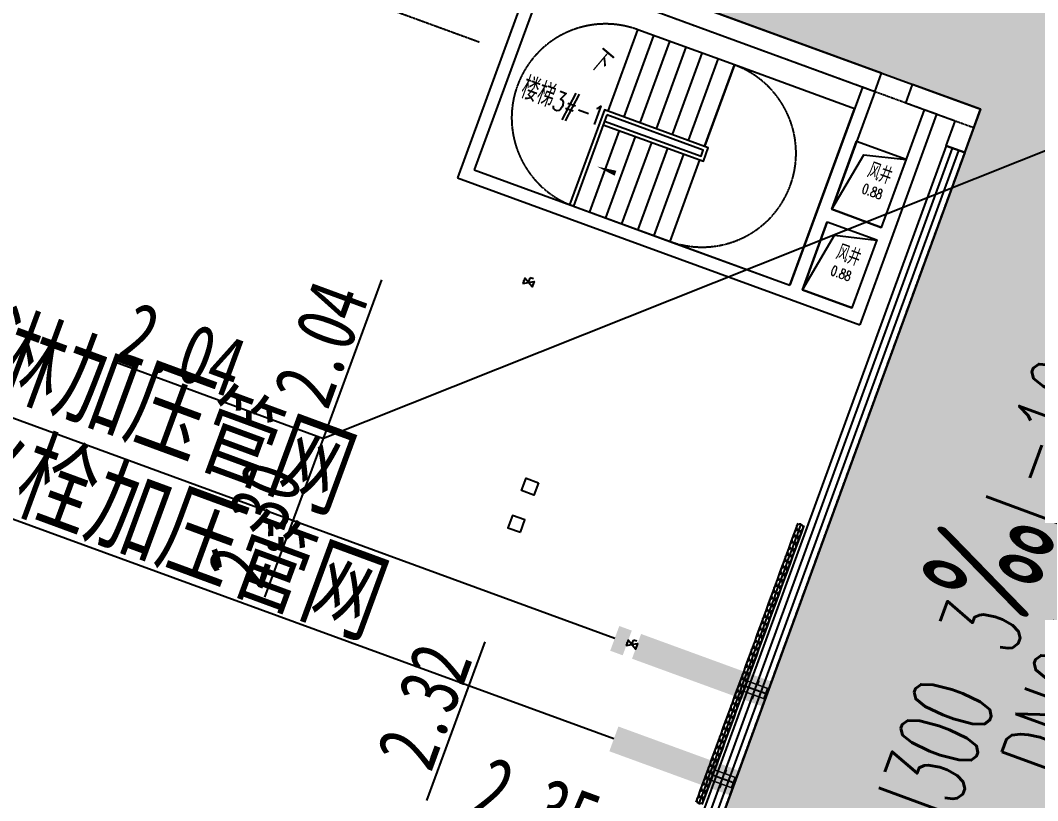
# Model space of a CAD drawing. Extents: x -111898 to 889894, y -2 to 1194865.
# Drawn here: x 662182 to 677620, y 804094 to 815935 of the extents above; entities that cross this region are included whole.
import ezdxf

# ---------------------------------------------------------------- set-up
doc = ezdxf.new("R2010")
doc.units = 0
doc.header["$LTSCALE"] = 10
doc.header["$MEASUREMENT"] = 0
doc.linetypes.add('10平面$0$DASH', pattern=[0.35, 0.25, -0.1])
doc.layers.get('Defpoints').update_dxf_attribs({"color": 210})
for name, color, linetype in [('0-WALL', 252, 'Continuous'), ('10平面$0$A-HRAIL', 173, 'Continuous'), ('EVALVE_喷淋', 7, 'Continuous'), ('FM_ZF喷淋', 6, 'Continuous'), ('FM_ZF消防', 1, 'Continuous'), ('TEXT_污水', 2, 'Continuous'), ('TEXT_给水', 3, 'Continuous'), ('TEXT_雨水', 4, 'Continuous'), ('WALL', 252, 'Continuous'), ('污水标高', 2, 'Continuous')]:
    doc.layers.add(name, color=color, linetype=linetype)
for name, color, linetype, lineweight in [('Gps-ZF喷淋', 6, 'TG_ZP', 60), ('GPS-ZF污水', 2, 'TG_W', 60), ('GPS-ZF消防', 1, 'TG_X', 60), ('GPS-ZF给水', 3, 'TG_J', 60)]:
    doc.layers.add(name, color=color, linetype=linetype, lineweight=lineweight)
doc.styles.add('-宋体', font='', dxfattribs={"width": 0.75})
doc.styles.add('10平面$0$A-AREA', font='SIMPLEX', dxfattribs={"bigfont": 'GBCBIG'})
doc.styles.add('10平面$0$A-STANDARD', font='SIMPLEX', dxfattribs={"bigfont": 'GBCBIG'})
doc.styles.add('_TWT_PIPEDN', font='SIMPLEX', dxfattribs={"width": 0.6, "height": 3, "bigfont": 'HZTXT'})
doc.styles.add('TG_LINETYPE', font='SIMPLEX', dxfattribs={"width": 0.8, "height": 3.5, "bigfont": 'HZTXT'})
doc.styles.get('-宋体').set_extended_font_data('SimSun')
doc.linetypes.add('TG_J', pattern='A,2,-0.3,["J",TG_LINETYPE,S=0.1,R=0,X=-0.23,Y=-0.15],0', length=2.3)
doc.linetypes.add('TG_W', pattern='A,2,-0.3,["W",TG_LINETYPE,S=0.1,R=0,X=-0.23,Y=-0.15],0', length=2.3)
doc.linetypes.add('TG_WX', pattern='A,3,-0.6,["WX",TG_LINETYPE,S=0.1,R=0,X=-0.52,Y=-0.15],0', length=3.6)
doc.linetypes.add('TG_X', pattern='A,5,-0.3,["X",TG_LINETYPE,S=0.1,R=0,X=-0.23,Y=-0.15],0', length=5.3)
doc.linetypes.add('TG_ZP', pattern='A,3,-0.6,["ZP",TG_LINETYPE,S=0.1,R=0,X=-0.52,Y=-0.15],0', length=3.6)

# ---------------------------------------------------------------- blocks, each defined once
blk = doc.blocks.new('10平面$0$99平面图例外参$0$$LinePat$圆环')
for points in [[(0, 150), (300, 150)], [(0, 0), (300, 0)], [(0, -150), (300, -150)]]:
    blk.add_lwpolyline(points)
at = {"color": 0}
blk.add_circle((150, 0), 150, dxfattribs=at)
blk = doc.blocks.new('$VALVE$00000553')
for p, q in [((-138, -69), (-138, 69)), ((-138, 0), (138, 0)), ((0, -6), (0, 6)), ((138, -69), (138, 69))]:
    blk.add_line(p, q)
at = {"const_width": 18.4}
for points in [[(0, 124), (0, 69), (0, 69)], [(-138, 69), (-138, 69), (0, 69)], [(138, 69), (138, 69), (0, 69)], [(0, -69), (-138, -69), (-138, -69)], [(0, -69), (138, -69), (138, -69)], [(0, -69), (0, -124), (0, -124)]]:
    blk.add_lwpolyline(points, dxfattribs=at)
blk = doc.blocks.new('$EVALVE$00000030')
for p in [(0, 0), (87, 124)]:
    blk.add_line(p, (0, 124))
blk.add_lwpolyline([(-125, -72), (125, 72), (125, -72), (-125, 72)], close=True)
for p in [(-125, 0), (125, 0)]:
    blk.add_point(p)

msp = doc.modelspace()

# ---------------------------------------------------------------- hatches: boundary and pattern name
at = {"layer": '0-WALL'}
h = msp.add_hatch(dxfattribs=at)
h.set_pattern_fill('草坪或沼泽', color=8, scale=400, angle=-0.200257)
h.set_pattern_definition([(359.79974, (-824318.4, 704905.5), (1605.5824, 1594.398), [240, -48, 64, -48, 240, -960]), (359.79974, (-824398.3, 704953.8), (1605.5824, 1594.398), [160, -120, 240, -120, 160, -800]), (359.79974, (-823836, 705591.9), (1605.5824, 1594.398), [200, -80, 200, -1120]), (359.79974, (-824634.9, 705914.7), (1605.5824, 1594.398), [80, -160, 80, -1280]), (89.79974, (-824474.9, 705914.1), (-1594.398, 1605.5824), [144, -1456]), (89.79974, (-823998.3, 704952.4), (-1594.398, 1605.5824), [160, -1440]), (89.79974, (-823596, 705591), (-1594.398, 1605.5824), [160, -1440]), (44.79974, (-823790.3, 704935.7), (5.5922, 1599.9902), [160, -2102.7417]), (134.79974, (-824206.3, 704937.2), (-1599.9902, 5.5922), [160, -2102.7417]), (63.23469, (-823838.3, 704943.9), (5.5922, 1599.99023), [160, -3417.7088]), (75.7635, (-823918.27, 704952.15), (5.59221, 1599.99023), [160, -6436.969]), (75.7635, (-823516.03, 705590.75), (5.59221, 1599.99023), [128, -6468.969]), (75.7635, (-824442.9, 705914), (5.59221, 1599.99023), [112, -6484.969]), (103.835987, (-824078.27, 704952.7), (5.59221, 1599.99023), [160, -6436.969]), (103.835987, (-823676.03, 705591.3), (5.59221, 1599.99023), [128, -6468.969]), (103.835987, (-824506.9, 705914.2), (5.59221, 1599.99023), [112, -6484.969]), (116.364795, (-824158.3, 704945), (5.5922, 1599.99023), [160, -3417.7069])])
edge = h.paths.add_edge_path()
edge.add_arc((650511.7, 756169.39), 10500.96, 256.529736, 339.513382)
edge.add_line((660348.51, 752494.17), (679697.02, 805450.72))
edge.add_arc((669857.31, 809118.83), 10501.18, 339.555259, 430.470113)
edge.add_line((673367.84, 819015.84), (665666.23, 821829.71))
edge.add_arc((664733, 818975.44), 3002.96, 71.894482, 159.906593)
edge.add_line((661912.83, 820007.11), (676753.33, 814584.98))
edge.add_line((676753.33, 814584.98), (651633.06, 745830.18))
edge.add_line((651633.06, 745830.18), (636792.24, 751252.41))
edge.add_line((636792.24, 751252.41), (636463.06, 750350.45))
edge.add_arc((637878, 749836.1), 1505.53, 160.023006, 253.015376)
edge.add_line((637438.21, 748396.24), (648065.6, 745957.3))
at = {"layer": 'GPS-ZF消防', "linetype": 'TG_WX'}
for points in [[(675211.19, 804665.7), (675023.24, 804734.08), (675023.29, 804734.2)], [(675211.19, 804665.7), (675023.33, 804734.32), (675023.29, 804734.2)]]:
    msp.add_hatch(color=256, dxfattribs=at).paths.add_polyline_path(points)

# ---------------------------------------------------------------- linework, layer by layer
at = {"layer": '0-WALL'}
msp.add_lwpolyline([(648065.6, 745957.3, 0.37878451), (660348.51, 752494.17), (679697.02, 805450.72, 0.41889802), (673367.84, 819015.84), (665666.23, 821829.71, 0.4040877), (661912.83, 820007.11), (676753.33, 814584.98), (651633.06, 745830.18), (636792.24, 751252.41), (636463.06, 750350.45, 0.42959447), (637438.21, 748396.24)], format="xyb", close=True, dxfattribs=at)
at = {"layer": 'Defpoints', "color": 7}
for points in [[(670044.39, 808918.06), (669975.75, 808730.2), (669787.9, 808798.84), (669856.53, 808986.69)], [(669769.85, 808166.64), (669838.48, 808354.5), (669650.63, 808423.13), (669582, 808235.28)]]:
    msp.add_lwpolyline(points, close=True, dxfattribs=at)
at = {"layer": 'Gps-ZF喷淋', "const_width": 400}
for points in [[(671202.55, 806556.16), (671392.19, 806486.88)], [(671533.3, 806435.32), (682503.42, 802427.28)]]:
    msp.add_lwpolyline(points, dxfattribs=at)
at = {"layer": 'GPS-ZF污水', "ltscale": 0.1, "const_width": 400}
for points in [[(664931.16, 820841.88), (680064.1, 815312.91)], [(676982.14, 805189.79), (680420.65, 814543.85)]]:
    msp.add_lwpolyline(points, dxfattribs=at)
at = {"layer": 'GPS-ZF消防', "linetype": 'TG_WX', "ltscale": 0.1, "const_width": 400}
for points in [[(675211.19, 804665.7), (684024.6, 828794.86)], [(671189.06, 805030.68), (674856.52, 803690.74)], [(674856.52, 803690.74), (675211.19, 804665.7)]]:
    msp.add_lwpolyline(points, dxfattribs=at)
at = {"layer": 'GPS-ZF给水', "ltscale": 0.1, "const_width": 400}
msp.add_lwpolyline([(651936.75, 743707.09), (679851.32, 820212.27)], dxfattribs=at)
at = {"layer": 'TEXT_给水', "color": 6}
msp.add_line((671202.55, 806556.16), (655831.79, 812172.03), dxfattribs=at)
at = {"layer": 'TEXT_给水', "color": 1}
msp.add_line((671189.06, 805030.68), (655818.3, 810646.55), dxfattribs=at)
at = {"layer": 'WALL', "color": 8, "linetype": '10平面$0$DASH'}
msp.add_line((519610.39, 870242.05), (669142.54, 815608.96), dxfattribs=at)
at = {"layer": 'WALL', "color": 8}
for p, q in [((669981.54, 816739.71), (668814.75, 813546.18)), ((670169.39, 816671.07), (669071.24, 813665.4)), ((675250.47, 815133.99), (671587.31, 816472.36)), ((675147.52, 814852.21), (671484.35, 816190.58)), ((671100.84, 814558.11), (671552.12, 815793.25)), ((673017.38, 815257.9), (671552.12, 815793.25)), ((671345.05, 814468.88), (671796.33, 815704.03)), ((671589.27, 814379.66), (672040.54, 815614.8)), ((671833.48, 814290.43), (672284.75, 815525.58)), ((672077.69, 814201.21), (672528.96, 815436.35)), ((672321.9, 814111.98), (672773.17, 815347.13)), ((672566.11, 814022.76), (673017.38, 815257.9)), ((673017.38, 815257.9), (672566.11, 814022.76)), ((674839.57, 814592.15), (673017.38, 815257.9)), ((674959.68, 814920.89), (674273.33, 813042.35)), ((675147.53, 814852.26), (674495.51, 813067.64)), ((675147.53, 814852.26), (674959.68, 814920.89)), ((676753.3, 814584.91), (675720.1, 814962.4)), ((676368.57, 814406.08), (675617.15, 814680.62)), ((673861.53, 811915.22), (674839.57, 814592.15)), ((675898.95, 814577.72), (675246.92, 812793.1)), ((676086.81, 814509.08), (675898.95, 814577.72)), ((676513.1, 813927.47), (676753.3, 814584.91)), ((676086.81, 814509.08), (675400.46, 812630.54)), ((676231.32, 814030.42), (676368.57, 814406.08)), ((671269.56, 814262.24), (670818.28, 813027.1)), ((671513.77, 814173.02), (671062.5, 812937.88)), ((671757.98, 814083.79), (671306.71, 812848.65)), ((676231.32, 814030.42), (669649.27, 796015.18)), ((676325.25, 813996.11), (669743.19, 795980.86)), ((676419.17, 813961.79), (669837.12, 795946.55)), ((676513.1, 813927.47), (669931.05, 795912.23)), ((672002.19, 813994.57), (671550.92, 812759.43)), ((672246.4, 813905.34), (671795.13, 812670.2)), ((676513.1, 813927.47), (676231.32, 814030.42)), ((676231.32, 814030.42), (676513.1, 813927.47)), ((672490.61, 813816.12), (672039.34, 812580.98)), ((672490.61, 813816.12), (672039.34, 812580.98)), ((669071.24, 813665.4), (673861.53, 811915.22)), ((668814.75, 813546.18), (673886.82, 811693.05)), ((670574.07, 813116.32), (670517.72, 813136.92)), ((670574.07, 813116.32), (672039.34, 812580.98)), ((674273.33, 813042.35), (673861.53, 811915.22)), ((674495.51, 813067.64), (675246.92, 812793.1)), ((674426.87, 812879.79), (674049.38, 811846.59)), ((674426.87, 812879.79), (675178.29, 812605.25)), ((672039.34, 812580.98), (673861.53, 811915.22)), ((675178.29, 812605.25), (674800.8, 811572.05)), ((675400.46, 812630.54), (674920.02, 811315.56)), ((674049.38, 811846.59), (674800.8, 811572.05)), ((673886.82, 811693.05), (674920.02, 811315.56))]:
    msp.add_line(p, q, dxfattribs=at)
at = {"layer": 'WALL', "color": 8, "linetype": '10平面$0$DASH', "ltscale": 2}
msp.add_lwpolyline([(652181.85, 803280.74), (670215.88, 796691.82), (676650.3, 814302.99), (658616.27, 820891.9)], close=True, dxfattribs=at)
at = {"layer": 'WALL', "color": 8}
msp.add_lwpolyline([(671194.08, 815192.11, 0, 0, 0), (673692.54, 814279.27, 0, 0, 0), (673186.36, 812893.85, 0, 0, 0), (670932.11, 813717.46, 0, 80, 0), (671213.89, 813614.51, 0, 0, 0)], format="xyseb", dxfattribs=at)
for points in [[(675147.52, 814852.21), (675250.47, 815133.99)], [(675617.15, 814680.62), (675720.1, 814962.4)], [(671026.29, 814351.12), (672546.97, 813795.53), (672622.46, 814002.17), (671044.49, 814578.7), (670517.72, 813136.92)], [(671080.25, 814501.75), (670574.07, 813116.32)], [(671046.88, 814407.48), (672511.2, 813872.47), (672545.52, 813966.4), (671081.19, 814501.41)]]:
    msp.add_lwpolyline(points, dxfattribs=at)
at = {"layer": 'WALL', "color": 8, "ltscale": 100}
for points in [[(674873, 814100.84), (675624.41, 813826.3), (675246.92, 812793.1), (674495.51, 813067.64)], [(674426.87, 812879.79), (675178.29, 812605.25), (674800.8, 811572.05), (674049.38, 811846.59)]]:
    msp.add_lwpolyline(points, close=True, dxfattribs=at)
for points in [[(674495.51, 813067.64), (674983.41, 813895.48), (675622.7, 813821.61)], [(674049.38, 811846.59), (674537.29, 812674.42), (675176.57, 812600.55)]]:
    msp.add_lwpolyline(points, dxfattribs=at)
at = {"layer": 'WALL', "color": 8, "linetype": '10平面$0$DASH'}
for centre, start, end in [((671063.09, 814454.79), 69.929866, 249.929866), ((672528.36, 813919.44), 249.929866, 69.929866)]:
    msp.add_arc(centre, 1425, start, end, dxfattribs=at)
at = {"layer": '污水标高', "color": 2}
for p, q in [((680627.33, 815106.12), (666780.4, 809590.69)), ((666780.4, 809590.69), (667666.53, 811999.09)), ((663633.52, 810746.81), (666780.4, 809590.69)), ((665894.27, 807182.29), (666780.4, 809590.69)), ((668349.4, 804093.51), (669235.53, 806501.91))]:
    msp.add_line(p, q, dxfattribs=at)

# ---------------------------------------------------------------- block references
at = {"layer": '10平面$0$A-HRAIL', "xscale": -0.3341019207554806, "yscale": 0.3333333333333334, "zscale": 0.3333333333333333, "rotation": 69.92971143459307}
for p in [(673992.32, 808193.62), (674026.71, 808287.76), (673957.92, 808099.47), (673889.13, 807911.18), (673923.52, 808005.33), (673820.33, 807722.9), (673854.73, 807817.04), (673785.94, 807628.75), (673717.15, 807440.47), (673751.54, 807534.61), (673648.35, 807252.18), (673682.75, 807346.32), (673613.96, 807158.03), (673545.16, 806969.75), (673579.56, 807063.89), (673476.37, 806781.46), (673510.77, 806875.6), (673441.97, 806687.31), (673373.18, 806499.03), (673407.58, 806593.17), (673338.78, 806404.88), (673269.99, 806216.6), (673304.39, 806310.74), (673201.2, 806028.31), (673235.6, 806122.45), (673166.8, 805934.16), (673098.01, 805745.88), (673132.41, 805840.02), (673029.22, 805557.59), (673063.61, 805651.73), (672994.82, 805463.45), (672926.03, 805275.16), (672960.42, 805369.3), (672857.24, 805086.87), (672891.63, 805181.01), (672822.84, 804992.73), (672754.05, 804804.44), (672788.44, 804898.58), (672719.65, 804710.3), (672650.86, 804522.01), (672685.25, 804616.15), (672582.06, 804333.72), (672616.46, 804427.86), (672547.67, 804239.58), (672513.27, 804145.43)]:
    msp.add_blockref('10平面$0$99平面图例外参$0$$LinePat$圆环', p, dxfattribs=at)
at = {"layer": 'EVALVE_喷淋', "xscale": 0.6, "yscale": 0.6, "zscale": 0.6, "rotation": 339.9297114657517}
for p in [(669893.75, 811958.28), (671462.74, 806461.1)]:
    msp.add_blockref('$EVALVE$00000030', p, dxfattribs=at)
at = {"layer": 'FM_ZF喷淋', "xscale": 1.2, "yscale": 1.2, "zscale": 1.2, "rotation": 339.9297114657517}
msp.add_blockref('$VALVE$00000553', (673343.09, 805774.1), dxfattribs=at)
at = {"layer": 'FM_ZF消防', "xscale": 1.2, "yscale": 1.2, "zscale": 1.2, "rotation": 339.9297115095397}
msp.add_blockref('$VALVE$00000553', (672849.79, 804423.92), dxfattribs=at)

# ---------------------------------------------------------------- texts
at = {"layer": 'TEXT_污水', "style": '_TWT_PIPEDN'}
for s, height, width, p in [('L=16.60', 1225, 0.557143, (677946.63, 808175.87)), ('‰', 1750, 0.6, (677465.69, 806867.52)), ('3', 1225, 0.557143, (677241.42, 806257.44)), ('DN300', 1225, 0.557143, (675967.79, 802792.68))]:
    msp.add_text(s, height=height, rotation=69.816816, dxfattribs=dict(at, width=width)).set_placement(p)
at = {"layer": 'TEXT_给水', "color": 6, "style": '-宋体', "width": 0.75}
msp.add_text('接自泵房喷淋加压管网', height=1132.911, rotation=339.799744, dxfattribs=at).set_placement((656094.84, 812476.91))
at = {"layer": 'TEXT_给水', "color": 1, "style": '-宋体', "width": 0.75}
msp.add_text('接自泵房消火栓加压管网', height=1132.9114, rotation=339.799744, dxfattribs=at).set_placement((655495.36, 810972.6))
at = {"layer": 'TEXT_雨水', "style": '_TWT_PIPEDN', "width": 0.557143}
msp.add_text('DN600', height=1225, rotation=69.930076, dxfattribs=at).set_placement((678186.03, 804303))
at = {"layer": 'WALL', "color": 8}
for s, height, rotation, style, p in [('下', 352.59, 319.859431, '10平面$0$A-STANDARD', (670786.43, 815259.83)), ('楼梯', 352.593, 339.929672, '10平面$0$A-STANDARD', (669747.35, 814770.49)), ('风井', 251.852, 339.929672, '10平面$0$A-AREA', (675016.5, 813558.67)), ('风井', 251.852, 339.929672, '10平面$0$A-AREA', (674541.3, 812316.3))]:
    msp.add_text(s, height=height, rotation=rotation, dxfattribs=dict(at, style=style)).set_placement(p)
at = {"layer": 'WALL', "color": 8, "width": 0.705882}
for s, height, style, p in [('3#-1', 297.5, '10平面$0$A-STANDARD', (670229.51, 814594.33)), ('0.88', 148.75, '10平面$0$A-AREA', (674938.75, 813321.58)), ('0.88', 148.75, '10平面$0$A-AREA', (674463.55, 812079.21))]:
    msp.add_text(s, height=height, rotation=339.929672, dxfattribs=dict(at, style=style)).set_placement(p)
at = {"layer": '污水标高', "color": 2, "style": '-宋体', "width": 0.75}
for s, rotation, p in [('2.04', 69.799743, (666844.15, 810001.67)), ('2.04', 339.799744, (663627.49, 810838.79)), ('2.30', 69.799743, (665839.68, 807271.63)), ('2.32', 69.799743, (668413.15, 804504.49)), ('2.35', 339.799744, (669005.9, 803939.97))]:
    msp.add_text(s, height=906.329, rotation=rotation, dxfattribs=at).set_placement(p)

doc.saveas('drawing.dxf')
